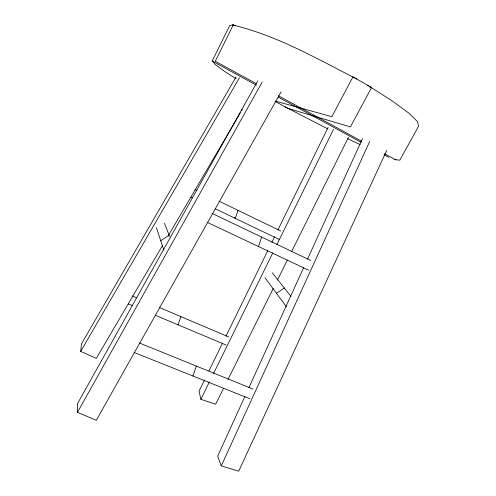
<?xml version="1.0" encoding="UTF-8"?>
<svg xmlns="http://www.w3.org/2000/svg" width="496" height="496" viewBox="0 0 496 496"><rect width="100%" height="100%" fill="white"/><g stroke="black" fill="none" stroke-linecap="round" stroke-linejoin="round"><path stroke-width="0.74" d="M281.12 91.859L96.292 420.304L77.481 412.331L77.599 403.459L257.808 80.836M162.44 245.613L96.274 358.385L80.693 351.385L81.468 343.883L236.071 76.936M258.497 246.524L261.628 237.057M192.944 376.005L196.342 366.079M238.037 210.366L235.259 218.345L234.428 217.341M177.99 324.806L180.916 316.659M244.962 396.316L217.67 456.159L221.259 465.874L238.706 471.2L386.719 150.412M248.818 387.866L303.726 267.474M307.582 259.024L362.489 138.632M221.259 465.874L369.725 141.441M204.513 380.023L199.063 391.158L200.88 399.305L215.648 404.234L223.584 388.281M208.934 370.977L222.555 343.133M225.959 336.17L267.84 250.554M271.926 242.197L274.648 236.629M278.051 229.667L328.104 127.342M200.88 399.305L209.405 381.951M213.497 373.624L272.837 252.836M276.929 244.503L333.541 129.27M235.352 25.947L233.331 24.8L215.276 61.268L256.643 83.867M228.073 379.266L273.277 288.412M277.419 280.091L287.426 259.978M291.567 251.652L348.508 137.218M275.193 101.072L331.874 116.678L352.966 76.824L371.541 87.507L350.455 126.902L288.077 108.469L275.044 101.389M77.481 412.331L262.266 81.933M80.693 351.385L239.5 77.729M168.708 234.93L240.355 112.815M241.533 110.813L242.315 109.48M276.439 293.279L284.326 288.009M160.754 240.74L169.068 235.185L164.43 223.181M233.331 24.8L229.716 25.538L212.176 61.033L256.37 85.151M370.016 87.308L371.541 87.507M394.487 159.47L399.819 160.214L418.519 126.3L417.626 121.737L408.816 113.107L391.896 100.688L367.666 85.281M232.556 24.961C276.762 35.445 316.758 58.553 356.897 79.087M134.063 352.439L249.91 398.803M139.277 342.947L252.904 389M128.235 303.893L132.5 305.685M155.242 315.245L226.064 345.011M132.147 295.957L136.388 297.755M159.712 307.656L228.687 336.939M360.152 144.59L347.783 138.719M207.669 222.537L308.686 270.215M211.972 213.373L310.8 260.512M191.022 197.123L192.405 197.786M215.214 208.729L279.012 239.339M194.878 189.472L196.962 190.483M219.244 201.271L280.86 231.093M327.8 128.904L285.076 106.838M278.343 95.728L361.522 141.168M384.536 153.748L396.044 160.034M278.126 97.024L361.032 142.265M384.034 154.82L388.771 157.406M236.108 78.74L224.025 71.027L215.221 64.492L212.815 61.082M272.341 272.825L290.941 296.391M264.969 277.754L286.397 306.751M156.414 227.639L163.891 250.226M169.068 235.185L169.167 236.666"/></g></svg>
